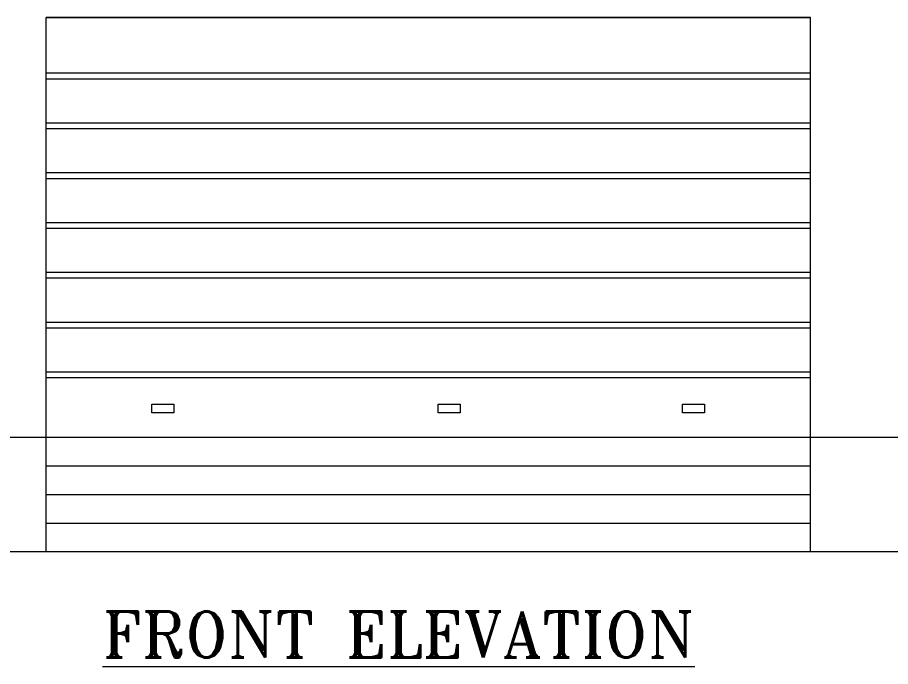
# Model space of a CAD drawing. Header units: metres. Extents: x 1610 to 5629, y 732 to 3974.
# Drawn here: x 1776.93 to 1784.56, y 893.93 to 899.6 of the extents above; entities that cross this region are included whole.
import ezdxf
from ezdxf.enums import TextEntityAlignment as Align

# ---------------------------------------------------------------- set-up
doc = ezdxf.new("R2010")
doc.units = ezdxf.units.M
doc.header["$MEASUREMENT"] = 0
doc.layers.get('0').update_dxf_attribs({"lineweight": 0})
doc.styles.add('STYLE2', font='romant.shx', dxfattribs={"width": 0.8, "height": 4})

msp = doc.modelspace()

# ---------------------------------------------------------------- linework, layer by layer
at = {"color": 7}
for p, q in [((1777.1816, 899.6001, 0.3127), (1783.8616, 899.6001, 0.3127)), ((1777.1816, 894.9277, 0.2876), (1777.1816, 899.6001, 0.3127)), ((1783.8616, 899.6001), (1777.1816, 899.6001, 0.3127)), ((1783.8616, 894.9277), (1783.8616, 899.6001)), ((1777.1816, 899.1147, 0.1564), (1783.8616, 899.1147, 0.1564)), ((1777.1816, 899.0647, 0.1564), (1783.8616, 899.0647, 0.1564)), ((1777.1816, 898.6792, 0.1564), (1783.8616, 898.6792, 0.1564)), ((1777.1816, 898.6292, 0.1564), (1783.8616, 898.6292, 0.1564)), ((1777.1816, 898.2438, 0.1564), (1783.8616, 898.2438, 0.1564)), ((1777.1816, 898.1938, 0.1564), (1783.8616, 898.1938, 0.1564)), ((1777.1816, 897.8084, 0.1564), (1783.8616, 897.8084, 0.1564)), ((1777.1816, 897.7584, 0.1564), (1783.8616, 897.7584, 0.1564)), ((1777.1816, 897.3729, 0.1564), (1783.8616, 897.3729, 0.1564)), ((1777.1816, 897.3229, 0.1564), (1783.8616, 897.3229, 0.1564)), ((1777.1816, 896.9375, 0.1564), (1783.8616, 896.9375, 0.1564)), ((1777.1816, 896.8875, 0.1564), (1783.8616, 896.8875, 0.1564)), ((1777.1816, 896.5021, 0.1564), (1783.8616, 896.5021, 0.1564)), ((1777.1816, 896.4521, 0.1564), (1783.8616, 896.4521, 0.1564)), ((1770.7516, 895.9303, 0.2758), (1790.2916, 895.9318, 0.2193)), ((1777.1816, 895.6794, 0.1564), (1783.8616, 895.6794, 0.1564)), ((1777.1816, 895.4294, 0.1564), (1783.8616, 895.4294, 0.1564)), ((1777.1816, 895.1794, 0.1564), (1783.8616, 895.1794, 0.1564)), ((1792.192, 894.9277), (1768.699, 894.9277))]:
    msp.add_line(p, q, dxfattribs=at)
at = {"color": 7, "elevation": 0.1564}
for points in [[(1778.1055, 896.219), (1778.2979, 896.219), (1778.2979, 896.1447), (1778.1055, 896.1447)], [(1780.6094, 896.219), (1780.8017, 896.219), (1780.8017, 896.1447), (1780.6094, 896.1447)], [(1782.7439, 896.219), (1782.9363, 896.219), (1782.9363, 896.1447), (1782.7439, 896.1447)]]:
    msp.add_lwpolyline(points, close=True, dxfattribs=at)

# ---------------------------------------------------------------- texts
at = {"color": 7, "style": 'STYLE2'}
msp.add_text('%%UFRONT ELEVATION', height=0.4, dxfattribs=at).set_placement((1780.2635, 894.0063, 0.3127), align=Align.CENTER)

doc.saveas('drawing.dxf')
